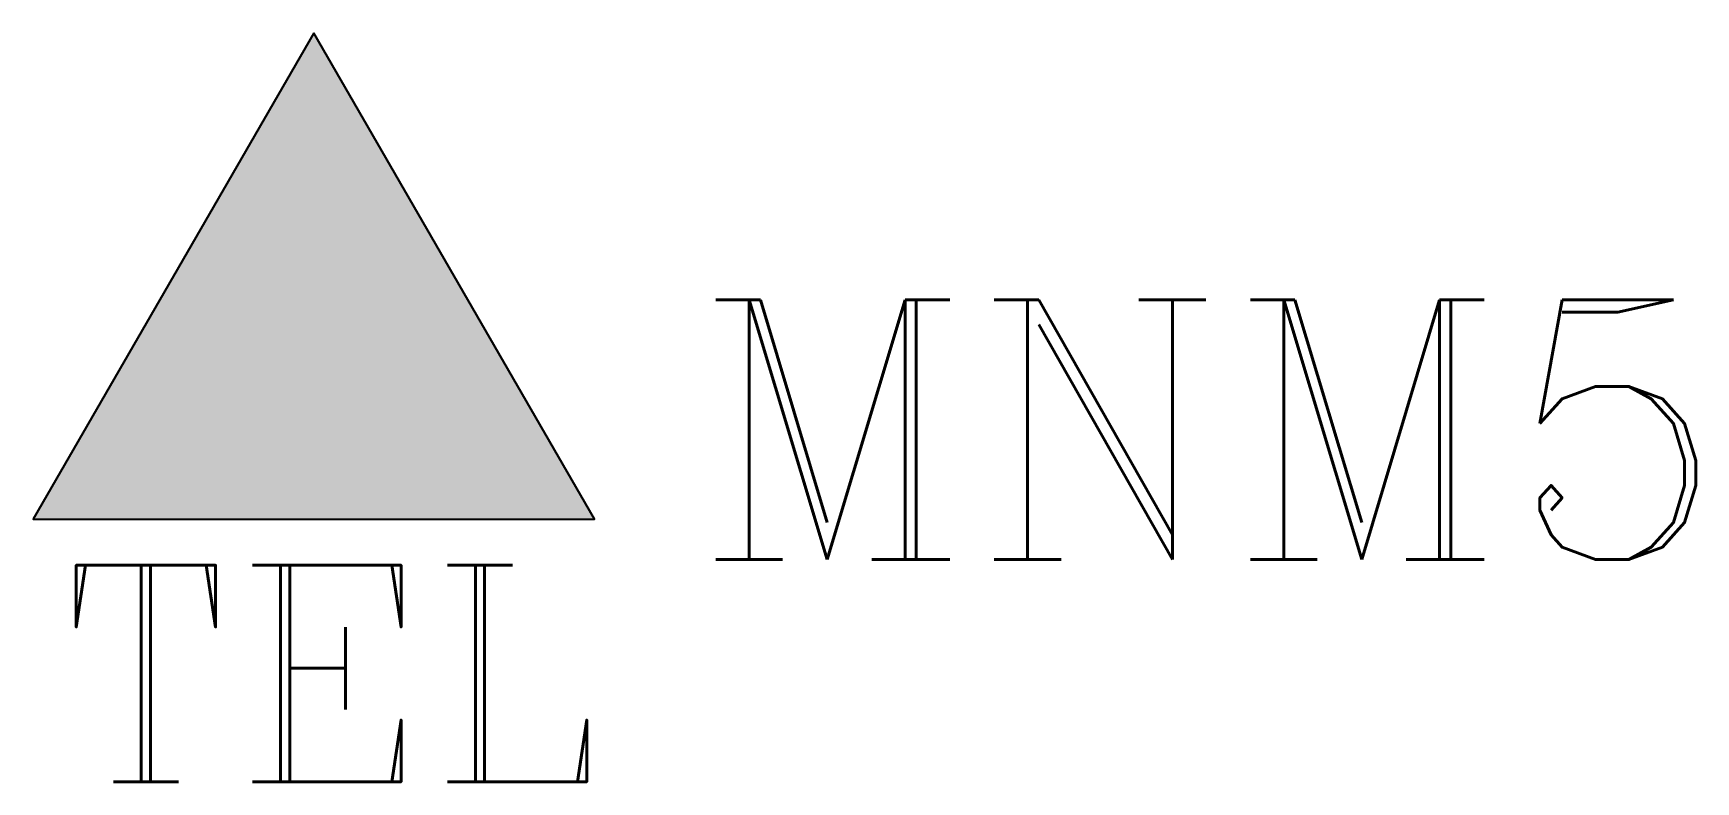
# Model space of a CAD drawing. Header units: inches. Extents: x -4 to 19.9, y -3.1 to 7.7.
import ezdxf

# ---------------------------------------------------------------- set-up
doc = ezdxf.new("R2010")
doc.units = ezdxf.units.IN
doc.header["$LTSCALE"] = 48
doc.header["$MEASUREMENT"] = 0

msp = doc.modelspace()

# ---------------------------------------------------------------- hatches: boundary and pattern name
msp.add_hatch(color=256).paths.add_polyline_path([(-4.049, 0.663), (4.049, 0.663), (0, 7.676)])

# ---------------------------------------------------------------- linework, layer by layer
msp.add_lwpolyline([(0, 7.676), (-4.049, 0.663), (4.049, 0.663)], close=True)

# ---------------------------------------------------------------- texts
at = {"attachment_point": 1}
for s, insert, char_height, width in [('{\\Fcomplex|c0;MNM5}', (5.481, 3.83), 3.75, 10.65286), ('{\\Fcomplex.shx|c0;TEL}', (-3.695, 0), 3.125, 8.87738)]:
    msp.add_mtext(s, dxfattribs=dict(at, insert=insert, char_height=char_height, width=width))

doc.saveas('drawing.dxf')
